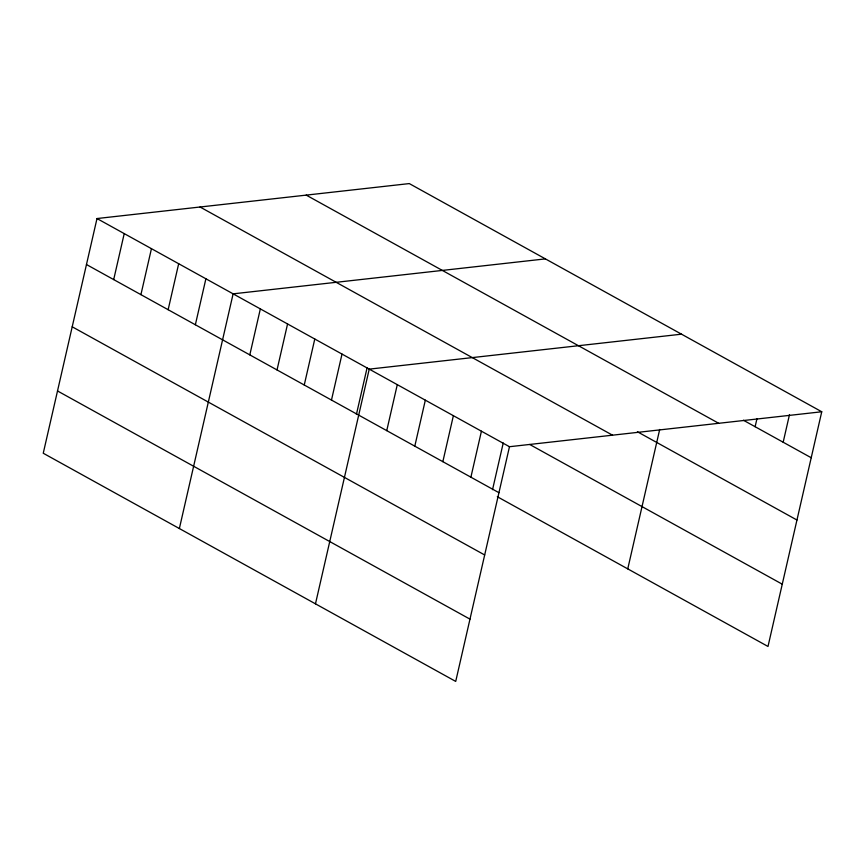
<?xml version="1.0" encoding="UTF-8"?>
<svg xmlns="http://www.w3.org/2000/svg" width="865" height="865" viewBox="0 0 865 865"><rect width="100%" height="100%" fill="white"/><g stroke="black" fill="none" stroke-linecap="round" stroke-linejoin="round"><path stroke-width="1.3" d="M821.75 411.762L409.286 183.585L96.999 218.542L43.25 453.238L455.714 681.415L509.474 446.718L821.75 411.762L768.001 646.458L497.31 496.715M113.693 279.579L124.225 233.604M140.919 294.641L151.451 248.655M168.145 309.702L178.677 263.717M195.36 324.764L205.892 278.779M179.369 528.537L233.118 293.841L545.393 258.884M249.812 354.877L260.343 308.902M277.027 369.939L287.569 323.953M304.253 385.001L314.784 339.015M331.479 400.062L342.01 354.077M356.423 414.389L367.117 367.69M315.476 603.835L369.236 369.139L681.512 334.182M386.752 430.64L397.284 384.655M414.8 446.156L425.331 400.171M442.848 461.672L453.379 415.687M470.895 477.188L481.427 431.203M492.531 489.687L503.235 442.988M627.752 568.878L659.692 429.473M755.123 426.715L756.929 418.833M783.171 442.231L789.486 414.638M743.435 420.249L811.219 457.747M306.232 195.122L718.696 423.299M637.429 431.776L796.957 520.027M200.053 207.005L612.528 435.182M529.726 444.48L782.263 584.189M96.999 218.542L509.474 446.718M86.468 264.528L498.943 492.704M72.206 326.797L484.681 554.973M57.512 390.958L469.987 619.145"/></g></svg>
